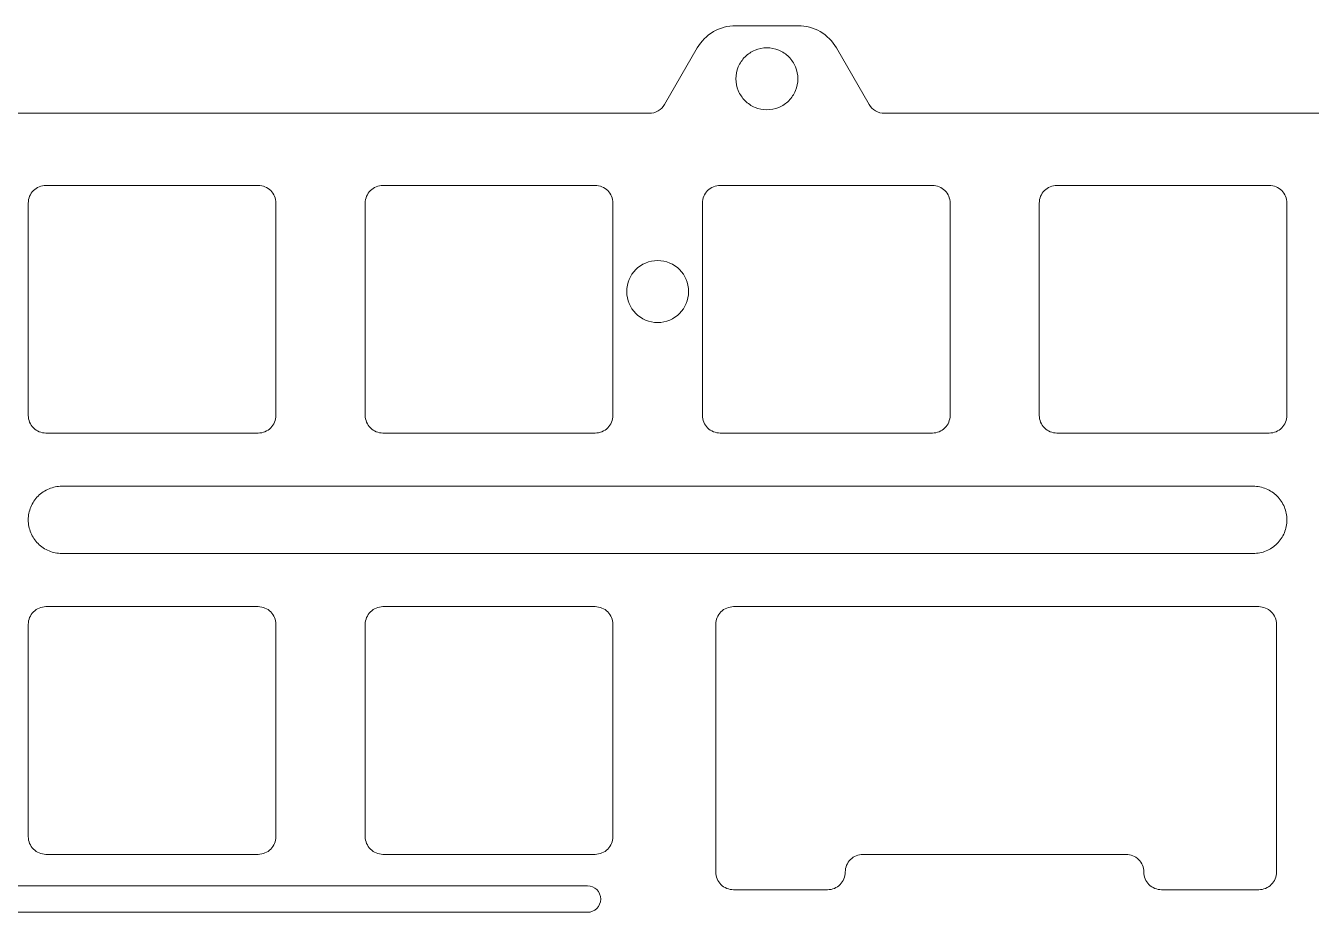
# Model space of a CAD drawing. Header units: millimetres. Extents: x -176 to 176, y -68 to 66.
# Drawn here: x 38.2 to 110.8, y 15.8 to 65.9 of the extents above; entities that cross this region are included whole.
import ezdxf

# ---------------------------------------------------------------- set-up
doc = ezdxf.new("R2010")
doc.units = ezdxf.units.MM

msp = doc.modelspace()

# ---------------------------------------------------------------- linework, layer by layer
at = {"color": 252, "linetype": 'Continuous', "lineweight": 13}
for p, q in [((78.28, 65.933, -1.5), (78.28, 65.933)), ((78.28, 65.933), (81.816, 65.933)), ((78.28, 65.933, -1.5), (81.816, 65.933, -1.5)), ((81.816, 65.933, -1.5), (81.816, 65.933)), ((74.267, 61.483), (76.115, 64.683)), ((74.267, 61.483, -1.5), (76.115, 64.683, -1.5)), ((76.115, 64.683, -1.5), (76.115, 64.683)), ((83.981, 64.683), (85.828, 61.483)), ((83.981, 64.683, -1.5), (85.828, 61.483, -1.5)), ((83.981, 64.683, -1.5), (83.981, 64.683)), ((78.3, 62.933), (78.3, 62.933, -1.5)), ((81.8, 62.933, -1.5), (81.8, 62.933)), ((74.267, 61.483, -1.5), (74.267, 61.483)), ((85.828, 61.483, -1.5), (85.828, 61.483)), ((6.694, 60.983, -1.5), (73.401, 60.983, -1.5)), ((6.694, 60.983), (73.401, 60.983)), ((73.401, 60.983, -1.5), (73.401, 60.983)), ((86.694, 60.983, -1.5), (109.158, 60.983, -1.5)), ((86.694, 60.983, -1.5), (86.694, 60.983)), ((86.694, 60.983), (119.546, 60.983)), ((109.158, 60.983, -1.5), (109.158, 60.983)), ((39.294, 56.908), (39.294, 56.908, -1.5)), ((51.294, 56.908), (39.294, 56.908)), ((39.294, 56.908, -1.5), (51.294, 56.908, -1.5)), ((51.294, 56.908), (51.294, 56.908, -1.5)), ((58.344, 56.908, -1.5), (70.344, 56.908, -1.5)), ((58.344, 56.908), (58.344, 56.908, -1.5)), ((70.344, 56.908), (58.344, 56.908)), ((70.344, 56.908), (70.344, 56.908, -1.5)), ((77.407, 56.908), (77.407, 56.908, -1.5)), ((89.407, 56.908), (77.407, 56.908)), ((77.407, 56.908, -1.5), (89.407, 56.908, -1.5)), ((89.407, 56.908), (89.407, 56.908, -1.5)), ((108.448, 56.908), (96.448, 56.908)), ((96.448, 56.908, -1.5), (108.448, 56.908, -1.5)), ((96.448, 56.908), (96.448, 56.908, -1.5)), ((108.448, 56.908), (108.448, 56.908, -1.5)), ((38.294, 55.908), (38.294, 43.908)), ((38.294, 43.908, -1.5), (38.294, 55.908, -1.5)), ((38.294, 55.908), (38.294, 55.908, -1.5)), ((52.294, 55.908, -1.5), (52.294, 43.908, -1.5)), ((52.294, 43.908), (52.294, 55.908)), ((52.294, 55.908), (52.294, 55.908, -1.5)), ((57.344, 43.908, -1.5), (57.344, 55.908, -1.5)), ((57.344, 55.908), (57.344, 55.908, -1.5)), ((57.344, 55.908), (57.344, 43.908)), ((71.344, 43.908), (71.344, 55.908)), ((71.344, 55.908), (71.344, 55.908, -1.5)), ((71.344, 55.908, -1.5), (71.344, 43.908, -1.5)), ((76.407, 43.908, -1.5), (76.407, 55.908, -1.5)), ((76.407, 55.908), (76.407, 55.908, -1.5)), ((76.407, 55.908), (76.407, 43.908)), ((90.407, 43.908), (90.407, 55.908)), ((90.407, 55.908), (90.407, 55.908, -1.5)), ((90.407, 55.908, -1.5), (90.407, 43.908, -1.5)), ((95.448, 43.908, -1.5), (95.448, 55.908, -1.5)), ((95.448, 55.908), (95.448, 55.908, -1.5)), ((95.448, 55.908), (95.448, 43.908)), ((109.448, 55.908, -1.5), (109.448, 43.908, -1.5)), ((109.448, 55.908), (109.448, 55.908, -1.5)), ((109.448, 43.908), (109.448, 55.908)), ((38.294, 43.908), (38.294, 43.908, -1.5)), ((52.294, 43.908), (52.294, 43.908, -1.5)), ((57.344, 43.908), (57.344, 43.908, -1.5)), ((71.344, 43.908), (71.344, 43.908, -1.5)), ((76.407, 43.908), (76.407, 43.908, -1.5)), ((90.407, 43.908), (90.407, 43.908, -1.5)), ((95.448, 43.908), (95.448, 43.908, -1.5)), ((109.448, 43.908), (109.448, 43.908, -1.5)), ((39.294, 42.908), (51.294, 42.908)), ((51.294, 42.908, -1.5), (39.294, 42.908, -1.5)), ((39.294, 42.908), (39.294, 42.908, -1.5)), ((51.294, 42.908), (51.294, 42.908, -1.5)), ((58.344, 42.908), (58.344, 42.908, -1.5)), ((70.344, 42.908, -1.5), (58.344, 42.908, -1.5)), ((58.344, 42.908), (70.344, 42.908)), ((70.344, 42.908), (70.344, 42.908, -1.5)), ((77.407, 42.908), (77.407, 42.908, -1.5)), ((77.407, 42.908), (89.407, 42.908)), ((89.407, 42.908, -1.5), (77.407, 42.908, -1.5)), ((89.407, 42.908), (89.407, 42.908, -1.5)), ((108.448, 42.908, -1.5), (96.448, 42.908, -1.5)), ((96.448, 42.908), (96.448, 42.908, -1.5)), ((96.448, 42.908), (108.448, 42.908)), ((108.448, 42.908), (108.448, 42.908, -1.5)), ((40.194, 39.902), (40.194, 39.902, -1.5)), ((40.194, 39.902), (107.548, 39.902)), ((107.548, 39.902, -1.5), (40.194, 39.902, -1.5)), ((107.548, 39.902), (107.548, 39.902, -1.5)), ((40.194, 36.102), (40.194, 36.102, -1.5)), ((40.194, 36.102, -1.5), (107.548, 36.102, -1.5)), ((107.548, 36.102), (40.194, 36.102)), ((107.548, 36.102), (107.548, 36.102, -1.5)), ((39.294, 33.096, -1.5), (51.294, 33.096, -1.5)), ((39.294, 33.096), (39.294, 33.096, -1.5)), ((51.294, 33.096), (39.294, 33.096)), ((51.294, 33.096), (51.294, 33.096, -1.5)), ((58.344, 33.096), (58.344, 33.096, -1.5)), ((70.344, 33.096), (58.344, 33.096)), ((58.344, 33.096, -1.5), (70.344, 33.096, -1.5)), ((70.344, 33.096), (70.344, 33.096, -1.5)), ((78.161, 33.096, -0.384), (78.161, 33.096, -1.884)), ((78.161, 33.096, -1.884), (107.037, 33.096, -1.884)), ((107.857, 33.096), (78.161, 33.096, -0.384)), ((107.857, 33.096), (107.857, 33.096, -1.5)), ((38.294, 32.096), (38.294, 20.096)), ((38.294, 32.096), (38.294, 32.096, -1.5)), ((38.294, 20.096, -1.5), (38.294, 32.096, -1.5)), ((52.294, 20.096), (52.294, 32.096)), ((52.294, 32.096), (52.294, 32.096, -1.5)), ((52.294, 32.096, -1.5), (52.294, 20.096, -1.5)), ((57.344, 20.096, -1.5), (57.344, 32.096, -1.5)), ((57.344, 32.096), (57.344, 32.096, -1.5)), ((57.344, 32.096), (57.344, 20.096)), ((71.344, 32.096), (71.344, 32.096, -1.5)), ((71.344, 32.096, -1.5), (71.344, 20.096, -1.5)), ((71.344, 20.096), (71.344, 32.096)), ((77.161, 32.096, -0.384), (77.161, 32.096, -1.884)), ((77.161, 18.096, -1.884), (77.161, 32.096, -1.884)), ((77.161, 32.096, -0.384), (77.161, 18.096, -0.384)), ((108.857, 18.096), (108.857, 32.096)), ((108.857, 32.096), (108.857, 32.096, -1.5)), ((108.857, 32.096, -1.5), (108.857, 18.096, -1.5)), ((38.294, 20.096), (38.294, 20.096, -1.5)), ((52.294, 20.096), (52.294, 20.096, -1.5)), ((57.344, 20.096), (57.344, 20.096, -1.5)), ((71.344, 20.096), (71.344, 20.096, -1.5)), ((39.294, 19.096), (39.294, 19.096, -1.5)), ((39.294, 19.096), (51.294, 19.096)), ((51.294, 19.096, -1.5), (39.294, 19.096, -1.5)), ((51.294, 19.096), (51.294, 19.096, -1.5)), ((70.344, 19.096, -1.5), (58.344, 19.096, -1.5)), ((58.344, 19.096), (58.344, 19.096, -1.5)), ((58.344, 19.096), (70.344, 19.096)), ((70.344, 19.096), (70.344, 19.096, -1.5)), ((100.357, 19.096, -1.5), (85.481, 19.096, -1.5)), ((85.481, 19.096), (85.481, 19.096, -1.5)), ((85.481, 19.096), (100.357, 19.096)), ((100.357, 19.096), (100.357, 19.096, -1.5)), ((77.161, 18.096, -0.384), (77.161, 18.096, -1.884)), ((84.481, 18.096), (84.481, 18.096, -1.5)), ((101.357, 18.096), (101.357, 18.096, -1.5)), ((108.857, 18.096), (108.857, 18.096, -1.5)), ((83.161, 17.096, -1.884), (78.161, 17.096, -1.884)), ((78.161, 17.096, -0.384), (83.481, 17.096)), ((78.161, 17.096, -0.384), (78.161, 17.096, -1.884)), ((83.481, 17.096), (83.481, 17.096, -1.5)), ((102.357, 17.096), (102.357, 17.096, -1.5)), ((102.357, 17.096), (107.857, 17.096)), ((107.857, 17.096, -1.5), (102.857, 17.096, -1.5)), ((107.857, 17.096), (107.857, 17.096, -1.5))]:
    msp.add_line(p, q, dxfattribs=at)
at = {"lineweight": 18}
for points in [[(69.905, 17.321), (-129.681, 17.321)], [(69.905, 15.821), (-129.681, 15.821)]]:
    msp.add_lwpolyline(points, dxfattribs=at)
msp.add_circle((73.875, 50.908), 1.75, dxfattribs=at)
msp.add_arc((69.905, 16.571), 0.75, 270, 90, dxfattribs=at)
at = {"color": 252, "linetype": 'Continuous', "lineweight": 13}
for points, knots in [([(76.115, 64.683), (76.333, 65.061), (76.652, 65.38), (77.408, 65.816), (77.843, 65.933), (78.28, 65.933)], [0, 0, 0, 0, 0.5, 0.5, 1, 1, 1, 1]), ([(76.115, 64.683, -1.5), (76.333, 65.061, -1.5), (76.652, 65.38, -1.5), (77.408, 65.816, -1.5), (77.843, 65.933, -1.5), (78.28, 65.933, -1.5)], [0, 0, 0, 0, 0.5, 0.5, 1, 1, 1, 1]), ([(81.816, 65.933, -1.5), (82.252, 65.933, -1.5), (82.688, 65.816, -1.5), (83.444, 65.38, -1.5), (83.763, 65.061, -1.5), (83.981, 64.683, -1.5)], [0, 0, 0, 0, 0.5, 0.5, 1, 1, 1, 1]), ([(81.816, 65.933), (82.252, 65.933), (82.688, 65.816), (83.444, 65.38), (83.763, 65.061), (83.981, 64.683)], [0, 0, 0, 0, 0.5, 0.5, 1, 1, 1, 1]), ([(81.8, 62.933), (81.8, 63.162), (81.755, 63.391), (81.579, 63.814), (81.45, 64.009), (81.126, 64.333), (80.932, 64.462), (80.508, 64.638), (80.279, 64.683), (79.821, 64.683), (79.592, 64.638), (79.169, 64.462), (78.975, 64.333), (78.651, 64.009), (78.521, 63.814), (78.346, 63.391), (78.3, 63.162), (78.3, 62.933)], [0, 0, 0, 0, 0.125, 0.125, 0.25, 0.25, 0.375, 0.375, 0.5, 0.5, 0.625, 0.625, 0.75, 0.75, 0.875, 0.875, 1, 1, 1, 1]), ([(78.3, 62.933, -1.5), (78.3, 63.162, -1.5), (78.346, 63.391, -1.5), (78.521, 63.814, -1.5), (78.651, 64.009, -1.5), (78.975, 64.333, -1.5), (79.169, 64.462, -1.5), (79.592, 64.638, -1.5), (79.821, 64.683, -1.5), (80.279, 64.683, -1.5), (80.508, 64.638, -1.5), (80.932, 64.462, -1.5), (81.126, 64.333, -1.5), (81.45, 64.009, -1.5), (81.579, 63.814, -1.5), (81.755, 63.391, -1.5), (81.8, 63.162, -1.5), (81.8, 62.933, -1.5)], [0, 0, 0, 0, 0.125, 0.125, 0.25, 0.25, 0.375, 0.375, 0.5, 0.5, 0.625, 0.625, 0.75, 0.75, 0.875, 0.875, 1, 1, 1, 1]), ([(81.8, 62.933, -1.5), (81.8, 62.704, -1.5), (81.755, 62.475, -1.5), (81.579, 62.052, -1.5), (81.45, 61.858, -1.5), (81.126, 61.534, -1.5), (80.932, 61.404, -1.5), (80.508, 61.229, -1.5), (80.279, 61.183, -1.5), (79.821, 61.183, -1.5), (79.592, 61.229, -1.5), (79.169, 61.404, -1.5), (78.975, 61.534, -1.5), (78.651, 61.858, -1.5), (78.521, 62.052, -1.5), (78.346, 62.475, -1.5), (78.3, 62.704, -1.5), (78.3, 62.933, -1.5)], [0, 0, 0, 0, 0.125, 0.125, 0.25, 0.25, 0.375, 0.375, 0.5, 0.5, 0.625, 0.625, 0.75, 0.75, 0.875, 0.875, 1, 1, 1, 1]), ([(78.3, 62.933), (78.3, 62.704), (78.346, 62.475), (78.521, 62.052), (78.651, 61.858), (78.975, 61.534), (79.169, 61.404), (79.592, 61.229), (79.821, 61.183), (80.279, 61.183), (80.508, 61.229), (80.932, 61.404), (81.126, 61.534), (81.45, 61.858), (81.579, 62.052), (81.755, 62.475), (81.8, 62.704), (81.8, 62.933)], [0, 0, 0, 0, 0.125, 0.125, 0.25, 0.25, 0.375, 0.375, 0.5, 0.5, 0.625, 0.625, 0.75, 0.75, 0.875, 0.875, 1, 1, 1, 1]), ([(73.401, 60.983, -1.5), (73.576, 60.983, -1.5), (73.75, 61.03, -1.5), (74.052, 61.204, -1.5), (74.18, 61.332, -1.5), (74.267, 61.483, -1.5)], [0, 0, 0, 0, 0.5, 0.5, 1, 1, 1, 1]), ([(73.401, 60.983), (73.576, 60.983), (73.75, 61.03), (74.052, 61.204), (74.18, 61.332), (74.267, 61.483)], [0, 0, 0, 0, 0.5, 0.5, 1, 1, 1, 1]), ([(85.828, 61.483), (85.916, 61.332), (86.043, 61.204), (86.345, 61.03), (86.52, 60.983), (86.694, 60.983)], [0, 0, 0, 0, 0.5, 0.5, 1, 1, 1, 1]), ([(85.828, 61.483, -1.5), (85.916, 61.332, -1.5), (86.043, 61.204, -1.5), (86.345, 61.03, -1.5), (86.52, 60.983, -1.5), (86.694, 60.983, -1.5)], [0, 0, 0, 0, 0.5, 0.5, 1, 1, 1, 1]), ([(39.294, 56.908), (39.032, 56.908), (38.772, 56.8), (38.402, 56.43), (38.294, 56.17), (38.294, 55.908)], [0, 0, 0, 0, 0.5, 0.5, 1, 1, 1, 1]), ([(38.294, 55.908, -1.5), (38.294, 56.17, -1.5), (38.402, 56.43, -1.5), (38.772, 56.8, -1.5), (39.032, 56.908, -1.5), (39.294, 56.908, -1.5)], [0, 0, 0, 0, 0.5, 0.5, 1, 1, 1, 1]), ([(52.294, 55.908), (52.294, 56.17), (52.186, 56.43), (51.816, 56.8), (51.556, 56.908), (51.294, 56.908)], [0, 0, 0, 0, 0.5, 0.5, 1, 1, 1, 1]), ([(51.294, 56.908, -1.5), (51.556, 56.908, -1.5), (51.816, 56.8, -1.5), (52.186, 56.43, -1.5), (52.294, 56.17, -1.5), (52.294, 55.908, -1.5)], [0, 0, 0, 0, 0.5, 0.5, 1, 1, 1, 1]), ([(57.344, 55.908, -1.5), (57.344, 56.17, -1.5), (57.452, 56.43, -1.5), (57.822, 56.8, -1.5), (58.082, 56.908, -1.5), (58.344, 56.908, -1.5)], [0, 0, 0, 0, 0.5, 0.5, 1, 1, 1, 1]), ([(58.344, 56.908), (58.082, 56.908), (57.822, 56.8), (57.452, 56.43), (57.344, 56.17), (57.344, 55.908)], [0, 0, 0, 0, 0.5, 0.5, 1, 1, 1, 1]), ([(70.344, 56.908, -1.5), (70.606, 56.908, -1.5), (70.866, 56.8, -1.5), (71.236, 56.43, -1.5), (71.344, 56.17, -1.5), (71.344, 55.908, -1.5)], [0, 0, 0, 0, 0.5, 0.5, 1, 1, 1, 1]), ([(71.344, 55.908), (71.344, 56.17), (71.236, 56.43), (70.866, 56.8), (70.606, 56.908), (70.344, 56.908)], [0, 0, 0, 0, 0.5, 0.5, 1, 1, 1, 1]), ([(76.407, 55.908, -1.5), (76.407, 56.17, -1.5), (76.514, 56.43, -1.5), (76.885, 56.8, -1.5), (77.145, 56.908, -1.5), (77.407, 56.908, -1.5)], [0, 0, 0, 0, 0.5, 0.5, 1, 1, 1, 1]), ([(77.407, 56.908), (77.145, 56.908), (76.885, 56.8), (76.514, 56.43), (76.407, 56.17), (76.407, 55.908)], [0, 0, 0, 0, 0.5, 0.5, 1, 1, 1, 1]), ([(90.407, 55.908), (90.407, 56.17), (90.299, 56.43), (89.929, 56.8), (89.668, 56.908), (89.407, 56.908)], [0, 0, 0, 0, 0.5, 0.5, 1, 1, 1, 1]), ([(89.407, 56.908, -1.5), (89.668, 56.908, -1.5), (89.929, 56.8, -1.5), (90.299, 56.43, -1.5), (90.407, 56.17, -1.5), (90.407, 55.908, -1.5)], [0, 0, 0, 0, 0.5, 0.5, 1, 1, 1, 1]), ([(95.448, 55.908, -1.5), (95.448, 56.17, -1.5), (95.555, 56.43, -1.5), (95.926, 56.8, -1.5), (96.186, 56.908, -1.5), (96.448, 56.908, -1.5)], [0, 0, 0, 0, 0.5, 0.5, 1, 1, 1, 1]), ([(96.448, 56.908), (96.186, 56.908), (95.926, 56.8), (95.555, 56.43), (95.448, 56.17), (95.448, 55.908)], [0, 0, 0, 0, 0.5, 0.5, 1, 1, 1, 1]), ([(108.448, 56.908, -1.5), (108.71, 56.908, -1.5), (108.97, 56.8, -1.5), (109.34, 56.43, -1.5), (109.448, 56.17, -1.5), (109.448, 55.908, -1.5)], [0, 0, 0, 0, 0.5, 0.5, 1, 1, 1, 1]), ([(109.448, 55.908), (109.448, 56.17), (109.34, 56.43), (108.97, 56.8), (108.71, 56.908), (108.448, 56.908)], [0, 0, 0, 0, 0.5, 0.5, 1, 1, 1, 1]), ([(38.294, 43.908), (38.294, 43.646), (38.402, 43.386), (38.772, 43.016), (39.032, 42.908), (39.294, 42.908)], [0, 0, 0, 0, 0.5, 0.5, 1, 1, 1, 1]), ([(39.294, 42.908, -1.5), (39.032, 42.908, -1.5), (38.772, 43.016, -1.5), (38.402, 43.386, -1.5), (38.294, 43.646, -1.5), (38.294, 43.908, -1.5)], [0, 0, 0, 0, 0.5, 0.5, 1, 1, 1, 1]), ([(52.294, 43.908, -1.5), (52.294, 43.646, -1.5), (52.186, 43.386, -1.5), (51.816, 43.016, -1.5), (51.556, 42.908, -1.5), (51.294, 42.908, -1.5)], [0, 0, 0, 0, 0.5, 0.5, 1, 1, 1, 1]), ([(51.294, 42.908), (51.556, 42.908), (51.816, 43.016), (52.186, 43.386), (52.294, 43.646), (52.294, 43.908)], [0, 0, 0, 0, 0.5, 0.5, 1, 1, 1, 1]), ([(57.344, 43.908), (57.344, 43.646), (57.452, 43.386), (57.822, 43.016), (58.082, 42.908), (58.344, 42.908)], [0, 0, 0, 0, 0.5, 0.5, 1, 1, 1, 1]), ([(58.344, 42.908, -1.5), (58.082, 42.908, -1.5), (57.822, 43.016, -1.5), (57.452, 43.386, -1.5), (57.344, 43.646, -1.5), (57.344, 43.908, -1.5)], [0, 0, 0, 0, 0.5, 0.5, 1, 1, 1, 1]), ([(70.344, 42.908), (70.606, 42.908), (70.866, 43.016), (71.236, 43.386), (71.344, 43.646), (71.344, 43.908)], [0, 0, 0, 0, 0.5, 0.5, 1, 1, 1, 1]), ([(71.344, 43.908, -1.5), (71.344, 43.646, -1.5), (71.236, 43.386, -1.5), (70.866, 43.016, -1.5), (70.606, 42.908, -1.5), (70.344, 42.908, -1.5)], [0, 0, 0, 0, 0.5, 0.5, 1, 1, 1, 1]), ([(77.407, 42.908, -1.5), (77.145, 42.908, -1.5), (76.885, 43.016, -1.5), (76.514, 43.386, -1.5), (76.407, 43.646, -1.5), (76.407, 43.908, -1.5)], [0, 0, 0, 0, 0.5, 0.5, 1, 1, 1, 1]), ([(76.407, 43.908), (76.407, 43.646), (76.514, 43.386), (76.885, 43.016), (77.145, 42.908), (77.407, 42.908)], [0, 0, 0, 0, 0.5, 0.5, 1, 1, 1, 1]), ([(90.407, 43.908, -1.5), (90.407, 43.646, -1.5), (90.299, 43.386, -1.5), (89.929, 43.016, -1.5), (89.668, 42.908, -1.5), (89.407, 42.908, -1.5)], [0, 0, 0, 0, 0.5, 0.5, 1, 1, 1, 1]), ([(89.407, 42.908), (89.668, 42.908), (89.929, 43.016), (90.299, 43.386), (90.407, 43.646), (90.407, 43.908)], [0, 0, 0, 0, 0.5, 0.5, 1, 1, 1, 1]), ([(95.448, 43.908), (95.448, 43.646), (95.555, 43.386), (95.926, 43.016), (96.186, 42.908), (96.448, 42.908)], [0, 0, 0, 0, 0.5, 0.5, 1, 1, 1, 1]), ([(96.448, 42.908, -1.5), (96.186, 42.908, -1.5), (95.926, 43.016, -1.5), (95.555, 43.386, -1.5), (95.448, 43.646, -1.5), (95.448, 43.908, -1.5)], [0, 0, 0, 0, 0.5, 0.5, 1, 1, 1, 1]), ([(108.448, 42.908), (108.71, 42.908), (108.97, 43.016), (109.34, 43.386), (109.448, 43.646), (109.448, 43.908)], [0, 0, 0, 0, 0.5, 0.5, 1, 1, 1, 1]), ([(109.448, 43.908, -1.5), (109.448, 43.646, -1.5), (109.34, 43.386, -1.5), (108.97, 43.016, -1.5), (108.71, 42.908, -1.5), (108.448, 42.908, -1.5)], [0, 0, 0, 0, 0.5, 0.5, 1, 1, 1, 1]), ([(40.194, 39.902, -1.5), (39.945, 39.902, -1.5), (39.697, 39.852, -1.5), (39.237, 39.662, -1.5), (39.026, 39.521, -1.5), (38.674, 39.17, -1.5), (38.534, 38.959, -1.5), (38.343, 38.499, -1.5), (38.294, 38.251, -1.5), (38.294, 37.753, -1.5), (38.343, 37.505, -1.5), (38.534, 37.045, -1.5), (38.674, 36.834, -1.5), (39.026, 36.483, -1.5), (39.237, 36.342, -1.5), (39.697, 36.151, -1.5), (39.945, 36.102, -1.5), (40.194, 36.102, -1.5)], [0, 0, 0, 0, 0.125, 0.125, 0.25, 0.25, 0.375, 0.375, 0.5, 0.5, 0.625, 0.625, 0.75, 0.75, 0.875, 0.875, 1, 1, 1, 1]), ([(40.194, 36.102), (39.945, 36.102), (39.697, 36.151), (39.237, 36.342), (39.026, 36.483), (38.674, 36.834), (38.534, 37.045), (38.343, 37.505), (38.294, 37.753), (38.294, 38.251), (38.343, 38.499), (38.534, 38.959), (38.674, 39.17), (39.026, 39.521), (39.237, 39.662), (39.697, 39.852), (39.945, 39.902), (40.194, 39.902)], [0, 0, 0, 0, 0.125, 0.125, 0.25, 0.25, 0.375, 0.375, 0.5, 0.5, 0.625, 0.625, 0.75, 0.75, 0.875, 0.875, 1, 1, 1, 1]), ([(107.548, 36.102, -1.5), (107.796, 36.102, -1.5), (108.045, 36.151, -1.5), (108.505, 36.342, -1.5), (108.715, 36.483, -1.5), (109.067, 36.834, -1.5), (109.208, 37.045, -1.5), (109.398, 37.505, -1.5), (109.448, 37.753, -1.5), (109.448, 38.251, -1.5), (109.398, 38.499, -1.5), (109.208, 38.959, -1.5), (109.067, 39.17, -1.5), (108.715, 39.521, -1.5), (108.505, 39.662, -1.5), (108.045, 39.852, -1.5), (107.796, 39.902, -1.5), (107.548, 39.902, -1.5)], [0, 0, 0, 0, 0.125, 0.125, 0.25, 0.25, 0.375, 0.375, 0.5, 0.5, 0.625, 0.625, 0.75, 0.75, 0.875, 0.875, 1, 1, 1, 1]), ([(107.548, 39.902), (107.796, 39.902), (108.045, 39.852), (108.505, 39.662), (108.715, 39.521), (109.067, 39.17), (109.208, 38.959), (109.398, 38.499), (109.448, 38.251), (109.448, 37.753), (109.398, 37.505), (109.208, 37.045), (109.067, 36.834), (108.715, 36.483), (108.505, 36.342), (108.045, 36.151), (107.796, 36.102), (107.548, 36.102)], [0, 0, 0, 0, 0.125, 0.125, 0.25, 0.25, 0.375, 0.375, 0.5, 0.5, 0.625, 0.625, 0.75, 0.75, 0.875, 0.875, 1, 1, 1, 1]), ([(39.294, 33.096), (39.032, 33.096), (38.772, 32.988), (38.402, 32.618), (38.294, 32.357), (38.294, 32.096)], [0, 0, 0, 0, 0.5, 0.5, 1, 1, 1, 1]), ([(38.294, 32.096, -1.5), (38.294, 32.357, -1.5), (38.402, 32.618, -1.5), (38.772, 32.988, -1.5), (39.032, 33.096, -1.5), (39.294, 33.096, -1.5)], [0, 0, 0, 0, 0.5, 0.5, 1, 1, 1, 1]), ([(51.294, 33.096, -1.5), (51.556, 33.096, -1.5), (51.816, 32.988, -1.5), (52.186, 32.618, -1.5), (52.294, 32.357, -1.5), (52.294, 32.096, -1.5)], [0, 0, 0, 0, 0.5, 0.5, 1, 1, 1, 1]), ([(52.294, 32.096), (52.294, 32.357), (52.186, 32.618), (51.816, 32.988), (51.556, 33.096), (51.294, 33.096)], [0, 0, 0, 0, 0.5, 0.5, 1, 1, 1, 1]), ([(58.344, 33.096), (58.082, 33.096), (57.822, 32.988), (57.452, 32.618), (57.344, 32.357), (57.344, 32.096)], [0, 0, 0, 0, 0.5, 0.5, 1, 1, 1, 1]), ([(57.344, 32.096, -1.5), (57.344, 32.357, -1.5), (57.452, 32.618, -1.5), (57.822, 32.988, -1.5), (58.082, 33.096, -1.5), (58.344, 33.096, -1.5)], [0, 0, 0, 0, 0.5, 0.5, 1, 1, 1, 1]), ([(70.344, 33.096, -1.5), (70.606, 33.096, -1.5), (70.866, 32.988, -1.5), (71.236, 32.618, -1.5), (71.344, 32.357, -1.5), (71.344, 32.096, -1.5)], [0, 0, 0, 0, 0.5, 0.5, 1, 1, 1, 1]), ([(71.344, 32.096), (71.344, 32.357), (71.236, 32.618), (70.866, 32.988), (70.606, 33.096), (70.344, 33.096)], [0, 0, 0, 0, 0.5, 0.5, 1, 1, 1, 1]), ([(78.161, 33.096, -0.384), (77.899, 33.096, -0.384), (77.639, 32.988, -0.384), (77.268, 32.618, -0.384), (77.161, 32.357, -0.384), (77.161, 32.096, -0.384)], [0, 0, 0, 0, 0.5, 0.5, 1, 1, 1, 1]), ([(77.161, 32.096, -1.884), (77.161, 32.357, -1.884), (77.268, 32.618, -1.884), (77.639, 32.988, -1.884), (77.899, 33.096, -1.884), (78.161, 33.096, -1.884)], [0, 0, 0, 0, 0.5, 0.5, 1, 1, 1, 1]), ([(108.857, 32.096), (108.857, 32.357), (108.749, 32.618), (108.379, 32.988), (108.119, 33.096), (107.857, 33.096)], [0, 0, 0, 0, 0.5, 0.5, 1, 1, 1, 1]), ([(107.857, 33.096, -1.5), (108.119, 33.096, -1.5), (108.379, 32.988, -1.5), (108.749, 32.618, -1.5), (108.857, 32.357, -1.5), (108.857, 32.096, -1.5)], [0, 0, 0, 0, 0.5, 0.5, 1, 1, 1, 1]), ([(38.294, 20.096), (38.294, 19.834), (38.402, 19.574), (38.772, 19.203), (39.032, 19.096), (39.294, 19.096)], [0, 0, 0, 0, 0.5, 0.5, 1, 1, 1, 1]), ([(39.294, 19.096, -1.5), (39.032, 19.096, -1.5), (38.772, 19.203, -1.5), (38.402, 19.574, -1.5), (38.294, 19.834, -1.5), (38.294, 20.096, -1.5)], [0, 0, 0, 0, 0.5, 0.5, 1, 1, 1, 1]), ([(51.294, 19.096), (51.556, 19.096), (51.816, 19.203), (52.186, 19.574), (52.294, 19.834), (52.294, 20.096)], [0, 0, 0, 0, 0.5, 0.5, 1, 1, 1, 1]), ([(52.294, 20.096, -1.5), (52.294, 19.834, -1.5), (52.186, 19.574, -1.5), (51.816, 19.203, -1.5), (51.556, 19.096, -1.5), (51.294, 19.096, -1.5)], [0, 0, 0, 0, 0.5, 0.5, 1, 1, 1, 1]), ([(58.344, 19.096, -1.5), (58.082, 19.096, -1.5), (57.822, 19.203, -1.5), (57.452, 19.574, -1.5), (57.344, 19.834, -1.5), (57.344, 20.096, -1.5)], [0, 0, 0, 0, 0.5, 0.5, 1, 1, 1, 1]), ([(57.344, 20.096), (57.344, 19.834), (57.452, 19.574), (57.822, 19.203), (58.082, 19.096), (58.344, 19.096)], [0, 0, 0, 0, 0.5, 0.5, 1, 1, 1, 1]), ([(70.344, 19.096), (70.606, 19.096), (70.866, 19.203), (71.236, 19.574), (71.344, 19.834), (71.344, 20.096)], [0, 0, 0, 0, 0.5, 0.5, 1, 1, 1, 1]), ([(71.344, 20.096, -1.5), (71.344, 19.834, -1.5), (71.236, 19.574, -1.5), (70.866, 19.203, -1.5), (70.606, 19.096, -1.5), (70.344, 19.096, -1.5)], [0, 0, 0, 0, 0.5, 0.5, 1, 1, 1, 1]), ([(84.481, 18.096), (84.481, 18.357), (84.589, 18.618), (84.959, 18.988), (85.219, 19.096), (85.481, 19.096)], [0, 0, 0, 0, 0.5, 0.5, 1, 1, 1, 1]), ([(85.481, 19.096, -1.5), (85.219, 19.096, -1.5), (84.959, 18.988, -1.5), (84.589, 18.618, -1.5), (84.481, 18.357, -1.5), (84.481, 18.096, -1.5)], [0, 0, 0, 0, 0.5, 0.5, 1, 1, 1, 1]), ([(100.357, 19.096), (100.619, 19.096), (100.879, 18.988), (101.249, 18.618), (101.357, 18.357), (101.357, 18.096)], [0, 0, 0, 0, 0.5, 0.5, 1, 1, 1, 1]), ([(101.357, 18.096, -1.5), (101.357, 18.357, -1.5), (101.249, 18.618, -1.5), (100.879, 18.988, -1.5), (100.619, 19.096, -1.5), (100.357, 19.096, -1.5)], [0, 0, 0, 0, 0.5, 0.5, 1, 1, 1, 1]), ([(77.161, 18.096, -0.384), (77.161, 17.834, -0.384), (77.268, 17.574, -0.384), (77.639, 17.203, -0.384), (77.899, 17.096, -0.384), (78.161, 17.096, -0.384)], [0, 0, 0, 0, 0.5, 0.5, 1, 1, 1, 1]), ([(78.161, 17.096, -1.884), (77.899, 17.096, -1.884), (77.639, 17.203, -1.884), (77.268, 17.574, -1.884), (77.161, 17.834, -1.884), (77.161, 18.096, -1.884)], [0, 0, 0, 0, 0.5, 0.5, 1, 1, 1, 1]), ([(83.481, 17.096), (83.743, 17.096), (84.003, 17.203), (84.373, 17.574), (84.481, 17.834), (84.481, 18.096)], [0, 0, 0, 0, 0.5, 0.5, 1, 1, 1, 1]), ([(84.481, 18.096, -1.5), (84.481, 17.834, -1.5), (84.373, 17.574, -1.5), (84.003, 17.203, -1.5), (83.743, 17.096, -1.5), (83.481, 17.096, -1.5)], [0, 0, 0, 0, 0.5, 0.5, 1, 1, 1, 1]), ([(101.357, 18.096), (101.357, 17.834), (101.465, 17.574), (101.835, 17.203), (102.095, 17.096), (102.357, 17.096)], [0, 0, 0, 0, 0.5, 0.5, 1, 1, 1, 1]), ([(102.357, 17.096, -1.5), (102.095, 17.096, -1.5), (101.835, 17.203, -1.5), (101.465, 17.574, -1.5), (101.357, 17.834, -1.5), (101.357, 18.096, -1.5)], [0, 0, 0, 0, 0.5, 0.5, 1, 1, 1, 1]), ([(108.857, 18.096, -1.5), (108.857, 17.834, -1.5), (108.749, 17.574, -1.5), (108.379, 17.203, -1.5), (108.119, 17.096, -1.5), (107.857, 17.096, -1.5)], [0, 0, 0, 0, 0.5, 0.5, 1, 1, 1, 1]), ([(107.857, 17.096), (108.119, 17.096), (108.379, 17.203), (108.749, 17.574), (108.857, 17.834), (108.857, 18.096)], [0, 0, 0, 0, 0.5, 0.5, 1, 1, 1, 1])]:
    msp.add_open_spline(points, degree=3, knots=knots, dxfattribs=at)

doc.saveas('drawing.dxf')
